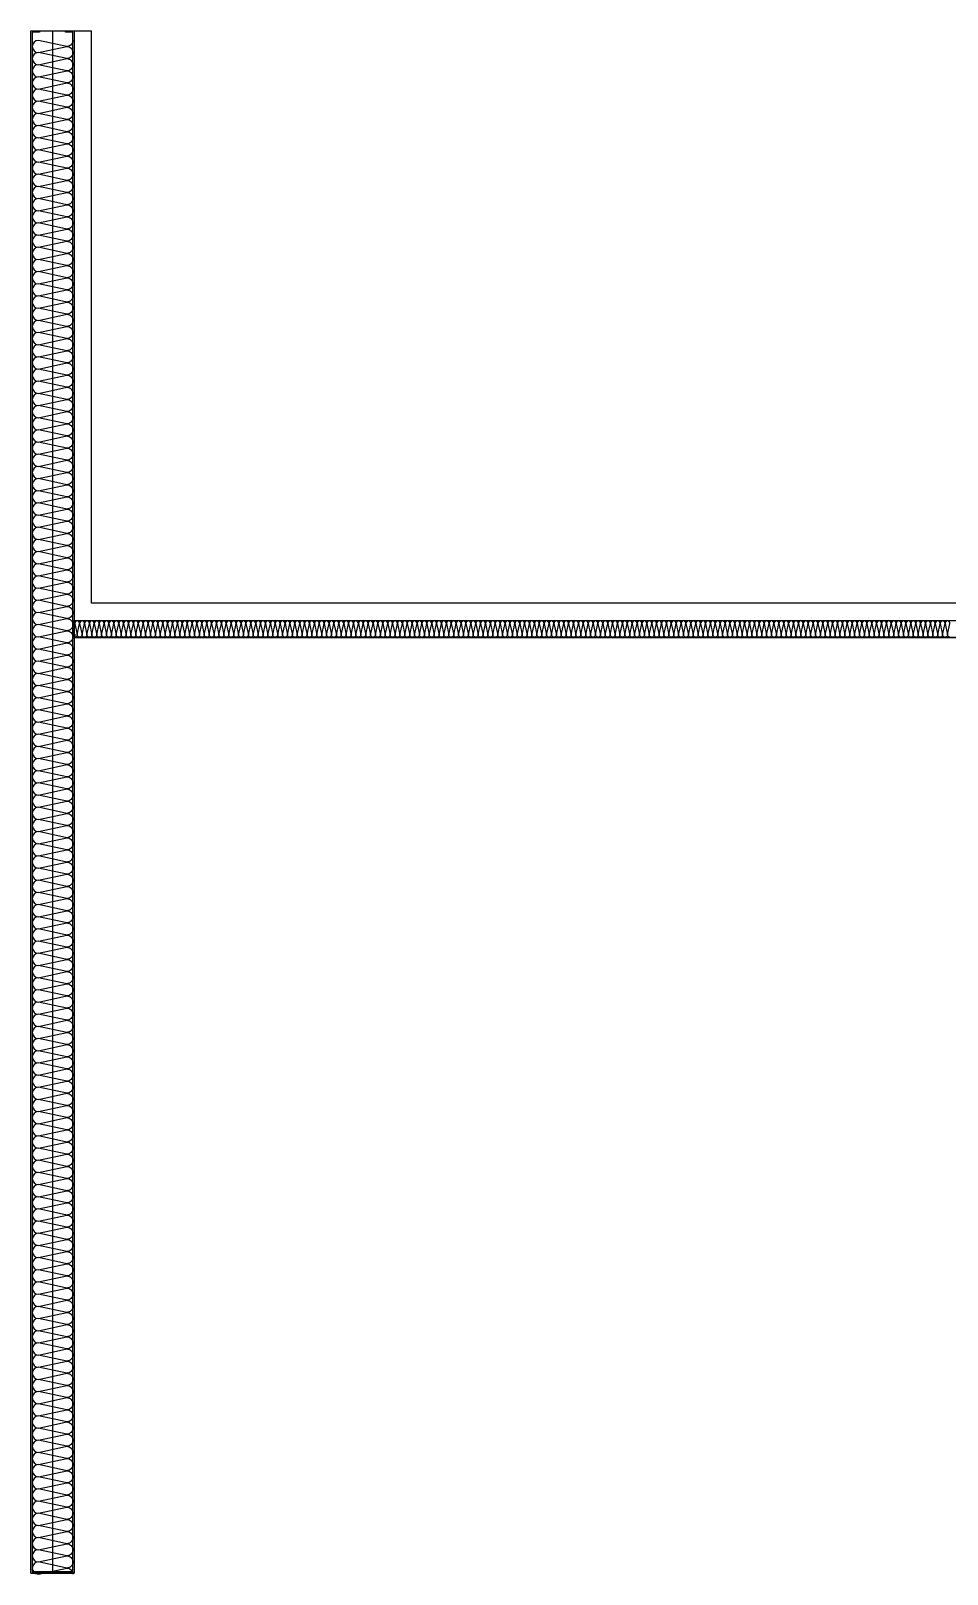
# Model space of a CAD drawing. Header units: millimetres. Extents: x 9 to 147, y 4 to 115.
# Drawn here: x 85.2 to 87.842, y 49.5 to 53.95 of the extents above; entities that cross this region are included whole.
import ezdxf

# ---------------------------------------------------------------- set-up
doc = ezdxf.new("R2010")
doc.units = ezdxf.units.MM
doc.header["$LTSCALE"] = 200
doc.linetypes.add('XR-PLAN$0$CEN-GAUN', pattern=[32.2, 30, -1, 0.2, -1])
for name, color, linetype in [('XR-PLAN$0$01석고보드', 252, 'Continuous'), ('XR-PLAN$0$CEN', 252, 'XR-PLAN$0$CEN-GAUN'), ('XR-PLAN$0$ELE-4', 252, 'Continuous'), ('XR-PLAN$0$ELE-6', 252, 'Continuous'), ('XR-PLAN$0$HAT-INS', 252, 'Continuous'), ('XR-PLAN$0$Panel', 252, 'Continuous')]:
    doc.layers.add(name, color=color, linetype=linetype)

# ---------------------------------------------------------------- blocks, each defined once
blk = doc.blocks.new('*U128')
at = {"layer": 'XR-PLAN$0$HAT-INS'}
for points in [[(-8821.975315, 0, -0.4142135624), (-8836.975315, 15), (-8821.975315, 85, 1), (-8851.975315, 85), (-8836.975315, 15, -0.4142135624), (-8851.975315, 0, 0.4142135624)], [(-8791.975315, 0, -0.4142135624), (-8806.975315, 15), (-8791.975315, 85, 1), (-8821.975315, 85), (-8806.975315, 15, -0.4142135624), (-8821.975315, 0, 0.4142135624)], [(-8761.975315, 0, -0.4142135624), (-8776.975315, 15), (-8761.975315, 85, 1), (-8791.975315, 85), (-8776.975315, 15, -0.4142135624), (-8791.975315, 0, 0.4142135624)], [(-8731.975315, 0, -0.4142135624), (-8746.975315, 15), (-8731.975315, 85, 1), (-8761.975315, 85), (-8746.975315, 15, -0.4142135624), (-8761.975315, 0, 0.4142135624)], [(-8701.975315, 0, -0.4142135624), (-8716.975315, 15), (-8701.975315, 85, 1), (-8731.975315, 85), (-8716.975315, 15, -0.4142135624), (-8731.975315, 0, 0.4142135624)], [(-8671.975315, 0, -0.4142135624), (-8686.975315, 15), (-8671.975315, 85, 1), (-8701.975315, 85), (-8686.975315, 15, -0.4142135624), (-8701.975315, 0, 0.4142135624)], [(-8641.975315, 0, -0.4142135624), (-8656.975315, 15), (-8641.975315, 85, 1), (-8671.975315, 85), (-8656.975315, 15, -0.4142135624), (-8671.975315, 0, 0.4142135624)], [(-8611.975315, 0, -0.4142135624), (-8626.975315, 15), (-8611.975315, 85, 1), (-8641.975315, 85), (-8626.975315, 15, -0.4142135624), (-8641.975315, 0, 0.4142135624)], [(-8581.975315, 0, -0.4142135624), (-8596.975315, 15), (-8581.975315, 85, 1), (-8611.975315, 85), (-8596.975315, 15, -0.4142135624), (-8611.975315, 0, 0.4142135624)], [(-8551.975315, 0, -0.4142135624), (-8566.975315, 15), (-8551.975315, 85, 1), (-8581.975315, 85), (-8566.975315, 15, -0.4142135624), (-8581.975315, 0, 0.4142135624)], [(-8521.975315, 0, -0.4142135624), (-8536.975315, 15), (-8521.975315, 85, 1), (-8551.975315, 85), (-8536.975315, 15, -0.4142135624), (-8551.975315, 0, 0.4142135624)], [(-8491.975315, 0, -0.4142135624), (-8506.975315, 15), (-8491.975315, 85, 1), (-8521.975315, 85), (-8506.975315, 15, -0.4142135624), (-8521.975315, 0, 0.4142135624)], [(-8461.975315, 0, -0.4142135624), (-8476.975315, 15), (-8461.975315, 85, 1), (-8491.975315, 85), (-8476.975315, 15, -0.4142135624), (-8491.975315, 0, 0.4142135624)], [(-8431.975315, 0, -0.4142135624), (-8446.975315, 15), (-8431.975315, 85, 1), (-8461.975315, 85), (-8446.975315, 15, -0.4142135624), (-8461.975315, 0, 0.4142135624)], [(-8401.975315, 0, -0.4142135624), (-8416.975315, 15), (-8401.975315, 85, 1), (-8431.975315, 85), (-8416.975315, 15, -0.4142135624), (-8431.975315, 0, 0.4142135624)], [(-8371.975315, 0, -0.4142135624), (-8386.975315, 15), (-8371.975315, 85, 1), (-8401.975315, 85), (-8386.975315, 15, -0.4142135624), (-8401.975315, 0, 0.4142135624)], [(-8341.975315, 0, -0.4142135624), (-8356.975315, 15), (-8341.975315, 85, 1), (-8371.975315, 85), (-8356.975315, 15, -0.4142135624), (-8371.975315, 0, 0.4142135624)], [(-8311.975315, 0, -0.4142135624), (-8326.975315, 15), (-8311.975315, 85, 1), (-8341.975315, 85), (-8326.975315, 15, -0.4142135624), (-8341.975315, 0, 0.4142135624)], [(-8281.975315, 0, -0.4142135624), (-8296.975315, 15), (-8281.975315, 85, 1), (-8311.975315, 85), (-8296.975315, 15, -0.4142135624), (-8311.975315, 0, 0.4142135624)], [(-8251.975315, 0, -0.4142135624), (-8266.975315, 15), (-8251.975315, 85, 1), (-8281.975315, 85), (-8266.975315, 15, -0.4142135624), (-8281.975315, 0, 0.4142135624)], [(-8221.975315, 0, -0.4142135624), (-8236.975315, 15), (-8221.975315, 85, 1), (-8251.975315, 85), (-8236.975315, 15, -0.4142135624), (-8251.975315, 0, 0.4142135624)], [(-8191.975315, 0, -0.4142135624), (-8206.975315, 15), (-8191.975315, 85, 1), (-8221.975315, 85), (-8206.975315, 15, -0.4142135624), (-8221.975315, 0, 0.4142135624)], [(-8161.975315, 0, -0.4142135624), (-8176.975315, 15), (-8161.975315, 85, 1), (-8191.975315, 85), (-8176.975315, 15, -0.4142135624), (-8191.975315, 0, 0.4142135624)], [(-8131.975315, 0, -0.4142135624), (-8146.975315, 15), (-8131.975315, 85, 1), (-8161.975315, 85), (-8146.975315, 15, -0.4142135624), (-8161.975315, 0, 0.4142135624)], [(-8101.975315, 0, -0.4142135624), (-8116.975315, 15), (-8101.975315, 85, 1), (-8131.975315, 85), (-8116.975315, 15, -0.4142135624), (-8131.975315, 0, 0.4142135624)], [(-8071.975315, 0, -0.4142135624), (-8086.975315, 15), (-8071.975315, 85, 1), (-8101.975315, 85), (-8086.975315, 15, -0.4142135624), (-8101.975315, 0, 0.4142135624)], [(-8041.975315, 0, -0.4142135624), (-8056.975315, 15), (-8041.975315, 85, 1), (-8071.975315, 85), (-8056.975315, 15, -0.4142135624), (-8071.975315, 0, 0.4142135624)], [(-8011.975315, 0, -0.4142135624), (-8026.975315, 15), (-8011.975315, 85, 1), (-8041.975315, 85), (-8026.975315, 15, -0.4142135624), (-8041.975315, 0, 0.4142135624)], [(-7981.975315, 0, -0.4142135624), (-7996.975315, 15), (-7981.975315, 85, 1), (-8011.975315, 85), (-7996.975315, 15, -0.4142135624), (-8011.975315, 0, 0.4142135624)], [(-7951.975315, 0, -0.4142135624), (-7966.975315, 15), (-7951.975315, 85, 1), (-7981.975315, 85), (-7966.975315, 15, -0.4142135624), (-7981.975315, 0, 0.4142135624)], [(-7921.975315, 0, -0.4142135624), (-7936.975315, 15), (-7921.975315, 85, 1), (-7951.975315, 85), (-7936.975315, 15, -0.4142135624), (-7951.975315, 0, 0.4142135624)], [(-7891.975315, 0, -0.4142135624), (-7906.975315, 15), (-7891.975315, 85, 1), (-7921.975315, 85), (-7906.975315, 15, -0.4142135624), (-7921.975315, 0, 0.4142135624)], [(-7861.975315, 0, -0.4142135624), (-7876.975315, 15), (-7861.975315, 85, 1), (-7891.975315, 85), (-7876.975315, 15, -0.4142135624), (-7891.975315, 0, 0.4142135624)], [(-7831.975315, 0, -0.4142135624), (-7846.975315, 15), (-7831.975315, 85, 1), (-7861.975315, 85), (-7846.975315, 15, -0.4142135624), (-7861.975315, 0, 0.4142135624)], [(-7801.975315, 0, -0.4142135624), (-7816.975315, 15), (-7801.975315, 85, 1), (-7831.975315, 85), (-7816.975315, 15, -0.4142135624), (-7831.975315, 0, 0.4142135624)], [(-7771.975315, 0, -0.4142135624), (-7786.975315, 15), (-7771.975315, 85, 1), (-7801.975315, 85), (-7786.975315, 15, -0.4142135624), (-7801.975315, 0, 0.4142135624)], [(-7741.975315, 0, -0.4142135624), (-7756.975315, 15), (-7741.975315, 85, 1), (-7771.975315, 85), (-7756.975315, 15, -0.4142135624), (-7771.975315, 0, 0.4142135624)], [(-7711.975315, 0, -0.4142135624), (-7726.975315, 15), (-7711.975315, 85, 1), (-7741.975315, 85), (-7726.975315, 15, -0.4142135624), (-7741.975315, 0, 0.4142135624)], [(-7681.975315, 0, -0.4142135624), (-7696.975315, 15), (-7681.975315, 85, 1), (-7711.975315, 85), (-7696.975315, 15, -0.4142135624), (-7711.975315, 0, 0.4142135624)], [(-7651.975315, 0, -0.4142135624), (-7666.975315, 15), (-7651.975315, 85, 1), (-7681.975315, 85), (-7666.975315, 15, -0.4142135624), (-7681.975315, 0, 0.4142135624)], [(-7621.975315, 0, -0.4142135624), (-7636.975315, 15), (-7621.975315, 85, 1), (-7651.975315, 85), (-7636.975315, 15, -0.4142135624), (-7651.975315, 0, 0.4142135624)], [(-7591.975315, 0, -0.4142135624), (-7606.975315, 15), (-7591.975315, 85, 1), (-7621.975315, 85), (-7606.975315, 15, -0.4142135624), (-7621.975315, 0, 0.4142135624)], [(-7561.975315, 0, -0.4142135624), (-7576.975315, 15), (-7561.975315, 85, 1), (-7591.975315, 85), (-7576.975315, 15, -0.4142135624), (-7591.975315, 0, 0.4142135624)], [(-7531.975315, 0, -0.4142135624), (-7546.975315, 15), (-7531.975315, 85, 1), (-7561.975315, 85), (-7546.975315, 15, -0.4142135624), (-7561.975315, 0, 0.4142135624)], [(-7501.975315, 0, -0.4142135624), (-7516.975315, 15), (-7501.975315, 85, 1), (-7531.975315, 85), (-7516.975315, 15, -0.4142135624), (-7531.975315, 0, 0.4142135624)], [(-7471.975315, 0, -0.4142135624), (-7486.975315, 15), (-7471.975315, 85, 1), (-7501.975315, 85), (-7486.975315, 15, -0.4142135624), (-7501.975315, 0, 0.4142135624)], [(-7441.975315, 0, -0.4142135624), (-7456.975315, 15), (-7441.975315, 85, 1), (-7471.975315, 85), (-7456.975315, 15, -0.4142135624), (-7471.975315, 0, 0.4142135624)], [(-7411.975315, 0, -0.4142135624), (-7426.975315, 15), (-7411.975315, 85, 1), (-7441.975315, 85), (-7426.975315, 15, -0.4142135624), (-7441.975315, 0, 0.4142135624)], [(-7381.975315, 0, -0.4142135624), (-7396.975315, 15), (-7381.975315, 85, 1), (-7411.975315, 85), (-7396.975315, 15, -0.4142135624), (-7411.975315, 0, 0.4142135624)], [(-7351.975315, 0, -0.4142135624), (-7366.975315, 15), (-7351.975315, 85, 1), (-7381.975315, 85), (-7366.975315, 15, -0.4142135624), (-7381.975315, 0, 0.4142135624)], [(-7321.975315, 0, -0.4142135624), (-7336.975315, 15), (-7321.975315, 85, 1), (-7351.975315, 85), (-7336.975315, 15, -0.4142135624), (-7351.975315, 0, 0.4142135624)], [(-7291.975315, 0, -0.4142135624), (-7306.975315, 15), (-7291.975315, 85, 1), (-7321.975315, 85), (-7306.975315, 15, -0.4142135624), (-7321.975315, 0, 0.4142135624)], [(-7261.975315, 0, -0.4142135624), (-7276.975315, 15), (-7261.975315, 85, 1), (-7291.975315, 85), (-7276.975315, 15, -0.4142135624), (-7291.975315, 0, 0.4142135624)], [(-7231.975315, 0, -0.4142135624), (-7246.975315, 15), (-7231.975315, 85, 1), (-7261.975315, 85), (-7246.975315, 15, -0.4142135624), (-7261.975315, 0, 0.4142135624)], [(-7201.975315, 0, -0.4142135624), (-7216.975315, 15), (-7201.975315, 85, 1), (-7231.975315, 85), (-7216.975315, 15, -0.4142135624), (-7231.975315, 0, 0.4142135624)], [(-7171.975315, 0, -0.4142135624), (-7186.975315, 15), (-7171.975315, 85, 1), (-7201.975315, 85), (-7186.975315, 15, -0.4142135624), (-7201.975315, 0, 0.4142135624)], [(-7141.975315, 0, -0.4142135624), (-7156.975315, 15), (-7141.975315, 85, 1), (-7171.975315, 85), (-7156.975315, 15, -0.4142135624), (-7171.975315, 0, 0.4142135624)], [(-7111.975315, 0, -0.4142135624), (-7126.975315, 15), (-7111.975315, 85, 1), (-7141.975315, 85), (-7126.975315, 15, -0.4142135624), (-7141.975315, 0, 0.4142135624)], [(-7081.975315, 0, -0.4142135624), (-7096.975315, 15), (-7081.975315, 85, 1), (-7111.975315, 85), (-7096.975315, 15, -0.4142135624), (-7111.975315, 0, 0.4142135624)], [(-7051.975315, 0, -0.4142135624), (-7066.975315, 15), (-7051.975315, 85, 1), (-7081.975315, 85), (-7066.975315, 15, -0.4142135624), (-7081.975315, 0, 0.4142135624)], [(-7021.975315, 0, -0.4142135624), (-7036.975315, 15), (-7021.975315, 85, 1), (-7051.975315, 85), (-7036.975315, 15, -0.4142135624), (-7051.975315, 0, 0.4142135624)], [(-6991.975315, 0, -0.4142135624), (-7006.975315, 15), (-6991.975315, 85, 1), (-7021.975315, 85), (-7006.975315, 15, -0.4142135624), (-7021.975315, 0, 0.4142135624)], [(-6961.975315, 0, -0.4142135624), (-6976.975315, 15), (-6961.975315, 85, 1), (-6991.975315, 85), (-6976.975315, 15, -0.4142135624), (-6991.975315, 0, 0.4142135624)], [(-6931.975315, 0, -0.4142135624), (-6946.975315, 15), (-6931.975315, 85, 1), (-6961.975315, 85), (-6946.975315, 15, -0.4142135624), (-6961.975315, 0, 0.4142135624)], [(-6901.975315, 0, -0.4142135624), (-6916.975315, 15), (-6901.975315, 85, 1), (-6931.975315, 85), (-6916.975315, 15, -0.4142135624), (-6931.975315, 0, 0.4142135624)], [(-6871.975315, 0, -0.4142135624), (-6886.975315, 15), (-6871.975315, 85, 1), (-6901.975315, 85), (-6886.975315, 15, -0.4142135624), (-6901.975315, 0, 0.4142135624)], [(-6841.975315, 0, -0.4142135624), (-6856.975315, 15), (-6841.975315, 85, 1), (-6871.975315, 85), (-6856.975315, 15, -0.4142135624), (-6871.975315, 0, 0.4142135624)], [(-6811.975315, 0, -0.4142135624), (-6826.975315, 15), (-6811.975315, 85, 1), (-6841.975315, 85), (-6826.975315, 15, -0.4142135624), (-6841.975315, 0, 0.4142135624)], [(-6781.975315, 0, -0.4142135624), (-6796.975315, 15), (-6781.975315, 85, 1), (-6811.975315, 85), (-6796.975315, 15, -0.4142135624), (-6811.975315, 0, 0.4142135624)], [(-6751.975315, 0, -0.4142135624), (-6766.975315, 15), (-6751.975315, 85, 1), (-6781.975315, 85), (-6766.975315, 15, -0.4142135624), (-6781.975315, 0, 0.4142135624)], [(-6721.975315, 0, -0.4142135624), (-6736.975315, 15), (-6721.975315, 85, 1), (-6751.975315, 85), (-6736.975315, 15, -0.4142135624), (-6751.975315, 0, 0.4142135624)], [(-6691.975315, 0, -0.4142135624), (-6706.975315, 15), (-6691.975315, 85, 1), (-6721.975315, 85), (-6706.975315, 15, -0.4142135624), (-6721.975315, 0, 0.4142135624)], [(-6661.975315, 0, -0.4142135624), (-6676.975315, 15), (-6661.975315, 85, 1), (-6691.975315, 85), (-6676.975315, 15, -0.4142135624), (-6691.975315, 0, 0.4142135624)], [(-6631.975315, 0, -0.4142135624), (-6646.975315, 15), (-6631.975315, 85, 1), (-6661.975315, 85), (-6646.975315, 15, -0.4142135624), (-6661.975315, 0, 0.4142135624)], [(-6601.975315, 0, -0.4142135624), (-6616.975315, 15), (-6601.975315, 85, 1), (-6631.975315, 85), (-6616.975315, 15, -0.4142135624), (-6631.975315, 0, 0.4142135624)], [(-6571.975315, 0, -0.4142135624), (-6586.975315, 15), (-6571.975315, 85, 1), (-6601.975315, 85), (-6586.975315, 15, -0.4142135624), (-6601.975315, 0, 0.4142135624)], [(-6541.975315, 0, -0.4142135624), (-6556.975315, 15), (-6541.975315, 85, 1), (-6571.975315, 85), (-6556.975315, 15, -0.4142135624), (-6571.975315, 0, 0.4142135624)], [(-6511.975315, 0, -0.4142135624), (-6526.975315, 15), (-6511.975315, 85, 1), (-6541.975315, 85), (-6526.975315, 15, -0.4142135624), (-6541.975315, 0, 0.4142135624)], [(-6481.975315, 0, -0.4142135624), (-6496.975315, 15), (-6481.975315, 85, 1), (-6511.975315, 85), (-6496.975315, 15, -0.4142135624), (-6511.975315, 0, 0.4142135624)], [(-6451.975315, 0, -0.4142135624), (-6466.975315, 15), (-6451.975315, 85, 1), (-6481.975315, 85), (-6466.975315, 15, -0.4142135624), (-6481.975315, 0, 0.4142135624)], [(-6421.975315, 0, -0.4142135624), (-6436.975315, 15), (-6421.975315, 85, 1), (-6451.975315, 85), (-6436.975315, 15, -0.4142135624), (-6451.975315, 0, 0.4142135624)], [(-6391.975315, 0, -0.4142135624), (-6406.975315, 15), (-6391.975315, 85, 1), (-6421.975315, 85), (-6406.975315, 15, -0.4142135624), (-6421.975315, 0, 0.4142135624)], [(-6361.975315, 0, -0.4142135624), (-6376.975315, 15), (-6361.975315, 85, 1), (-6391.975315, 85), (-6376.975315, 15, -0.4142135624), (-6391.975315, 0, 0.4142135624)], [(-6331.975315, 0, -0.4142135624), (-6346.975315, 15), (-6331.975315, 85, 1), (-6361.975315, 85), (-6346.975315, 15, -0.4142135624), (-6361.975315, 0, 0.4142135624)], [(-6301.975315, 0, -0.4142135624), (-6316.975315, 15), (-6301.975315, 85, 1), (-6331.975315, 85), (-6316.975315, 15, -0.4142135624), (-6331.975315, 0, 0.4142135624)], [(-6271.975315, 0, -0.4142135624), (-6286.975315, 15), (-6271.975315, 85, 1), (-6301.975315, 85), (-6286.975315, 15, -0.4142135624), (-6301.975315, 0, 0.4142135624)], [(-6241.975315, 0, -0.4142135624), (-6256.975315, 15), (-6241.975315, 85, 1), (-6271.975315, 85), (-6256.975315, 15, -0.4142135624), (-6271.975315, 0, 0.4142135624)], [(-6211.975315, 0, -0.4142135624), (-6226.975315, 15), (-6211.975315, 85, 1), (-6241.975315, 85), (-6226.975315, 15, -0.4142135624), (-6241.975315, 0, 0.4142135624)], [(-6181.975315, 0, -0.4142135624), (-6196.975315, 15), (-6181.975315, 85, 1), (-6211.975315, 85), (-6196.975315, 15, -0.4142135624), (-6211.975315, 0, 0.4142135624)], [(-6151.975315, 0, -0.4142135624), (-6166.975315, 15), (-6151.975315, 85, 1), (-6181.975315, 85), (-6166.975315, 15, -0.4142135624), (-6181.975315, 0, 0.4142135624)], [(-6121.975315, 0, -0.4142135624), (-6136.975315, 15), (-6121.975315, 85, 1), (-6151.975315, 85), (-6136.975315, 15, -0.4142135624), (-6151.975315, 0, 0.4142135624)], [(-6091.975315, 0, -0.4142135624), (-6106.975315, 15), (-6091.975315, 85, 1), (-6121.975315, 85), (-6106.975315, 15, -0.4142135624), (-6121.975315, 0, 0.4142135624)], [(-6061.975315, 0, -0.4142135624), (-6076.975315, 15), (-6061.975315, 85, 1), (-6091.975315, 85), (-6076.975315, 15, -0.4142135624), (-6091.975315, 0, 0.4142135624)], [(-6031.975315, 0, -0.4142135624), (-6046.975315, 15), (-6031.975315, 85, 1), (-6061.975315, 85), (-6046.975315, 15, -0.4142135624), (-6061.975315, 0, 0.4142135624)], [(-6001.975315, 0, -0.4142135624), (-6016.975315, 15), (-6001.975315, 85, 1), (-6031.975315, 85), (-6016.975315, 15, -0.4142135624), (-6031.975315, 0, 0.4142135624)], [(-5971.975315, 0, -0.4142135624), (-5986.975315, 15), (-5971.975315, 85, 1), (-6001.975315, 85), (-5986.975315, 15, -0.4142135624), (-6001.975315, 0, 0.4142135624)], [(-5941.975315, 0, -0.4142135624), (-5956.975315, 15), (-5941.975315, 85, 1), (-5971.975315, 85), (-5956.975315, 15, -0.4142135624), (-5971.975315, 0, 0.4142135624)], [(-5911.975315, 0, -0.4142135624), (-5926.975315, 15), (-5911.975315, 85, 1), (-5941.975315, 85), (-5926.975315, 15, -0.4142135624), (-5941.975315, 0, 0.4142135624)], [(-5881.975315, 0, -0.4142135624), (-5896.975315, 15), (-5881.975315, 85, 1), (-5911.975315, 85), (-5896.975315, 15, -0.4142135624), (-5911.975315, 0, 0.4142135624)], [(-5851.975315, 0, -0.4142135624), (-5866.975315, 15), (-5851.975315, 85, 1), (-5881.975315, 85), (-5866.975315, 15, -0.4142135624), (-5881.975315, 0, 0.4142135624)], [(-5821.975315, 0, -0.4142135624), (-5836.975315, 15), (-5821.975315, 85, 1), (-5851.975315, 85), (-5836.975315, 15, -0.4142135624), (-5851.975315, 0, 0.4142135624)], [(-5791.975315, 0, -0.4142135624), (-5806.975315, 15), (-5791.975315, 85, 1), (-5821.975315, 85), (-5806.975315, 15, -0.4142135624), (-5821.975315, 0, 0.4142135624)], [(-5761.975315, 0, -0.4142135624), (-5776.975315, 15), (-5761.975315, 85, 1), (-5791.975315, 85), (-5776.975315, 15, -0.4142135624), (-5791.975315, 0, 0.4142135624)], [(-5731.975315, 0, -0.4142135624), (-5746.975315, 15), (-5731.975315, 85, 1), (-5761.975315, 85), (-5746.975315, 15, -0.4142135624), (-5761.975315, 0, 0.4142135624)], [(-5701.975315, 0, -0.4142135624), (-5716.975315, 15), (-5701.975315, 85, 1), (-5731.975315, 85), (-5716.975315, 15, -0.4142135624), (-5731.975315, 0, 0.4142135624)], [(-5671.975315, 0, -0.4142135624), (-5686.975315, 15), (-5671.975315, 85, 1), (-5701.975315, 85), (-5686.975315, 15, -0.4142135624), (-5701.975315, 0, 0.4142135624)], [(-5641.975315, 0, -0.4142135624), (-5656.975315, 15), (-5641.975315, 85, 1), (-5671.975315, 85), (-5656.975315, 15, -0.4142135624), (-5671.975315, 0, 0.4142135624)], [(-5611.975315, 0, -0.4142135624), (-5626.975315, 15), (-5611.975315, 85, 1), (-5641.975315, 85), (-5626.975315, 15, -0.4142135624), (-5641.975315, 0, 0.4142135624)], [(-5581.975315, 0, -0.4142135624), (-5596.975315, 15), (-5581.975315, 85, 1), (-5611.975315, 85), (-5596.975315, 15, -0.4142135624), (-5611.975315, 0, 0.4142135624)], [(-5551.975315, 0, -0.4142135624), (-5566.975315, 15), (-5551.975315, 85, 1), (-5581.975315, 85), (-5566.975315, 15, -0.4142135624), (-5581.975315, 0, 0.4142135624)], [(-5521.975315, 0, -0.4142135624), (-5536.975315, 15), (-5521.975315, 85, 1), (-5551.975315, 85), (-5536.975315, 15, -0.4142135624), (-5551.975315, 0, 0.4142135624)], [(-5491.975315, 0, -0.4142135624), (-5506.975315, 15), (-5491.975315, 85, 1), (-5521.975315, 85), (-5506.975315, 15, -0.4142135624), (-5521.975315, 0, 0.4142135624)], [(-5461.975315, 0, -0.4142135624), (-5476.975315, 15), (-5461.975315, 85, 1), (-5491.975315, 85), (-5476.975315, 15, -0.4142135624), (-5491.975315, 0, 0.4142135624)], [(-5431.975315, 0, -0.4142135624), (-5446.975315, 15), (-5431.975315, 85, 1), (-5461.975315, 85), (-5446.975315, 15, -0.4142135624), (-5461.975315, 0, 0.4142135624)], [(-5401.975315, 0, -0.4142135624), (-5416.975315, 15), (-5401.975315, 85, 1), (-5431.975315, 85), (-5416.975315, 15, -0.4142135624), (-5431.975315, 0, 0.4142135624)], [(-5371.975315, 0, -0.4142135624), (-5386.975315, 15), (-5371.975315, 85, 1), (-5401.975315, 85), (-5386.975315, 15, -0.4142135624), (-5401.975315, 0, 0.4142135624)], [(-5341.975315, 0, -0.4142135624), (-5356.975315, 15), (-5341.975315, 85, 1), (-5371.975315, 85), (-5356.975315, 15, -0.4142135624), (-5371.975315, 0, 0.4142135624)], [(-5311.975315, 0, -0.4142135624), (-5326.975315, 15), (-5311.975315, 85, 1), (-5341.975315, 85), (-5326.975315, 15, -0.4142135624), (-5341.975315, 0, 0.4142135624)], [(-5281.975315, 0, -0.4142135624), (-5296.975315, 15), (-5281.975315, 85, 1), (-5311.975315, 85), (-5296.975315, 15, -0.4142135624), (-5311.975315, 0, 0.4142135624)], [(-5251.975315, 0, -0.4142135624), (-5266.975315, 15), (-5251.975315, 85, 1), (-5281.975315, 85), (-5266.975315, 15, -0.4142135624), (-5281.975315, 0, 0.4142135624)], [(-5221.975315, 0, -0.4142135624), (-5236.975315, 15), (-5221.975315, 85, 1), (-5251.975315, 85), (-5236.975315, 15, -0.4142135624), (-5251.975315, 0, 0.4142135624)], [(-5191.975315, 0, -0.4142135624), (-5206.975315, 15), (-5191.975315, 85, 1), (-5221.975315, 85), (-5206.975315, 15, -0.4142135624), (-5221.975315, 0, 0.4142135624)], [(-5161.975315, 0, -0.4142135624), (-5176.975315, 15), (-5161.975315, 85, 1), (-5191.975315, 85), (-5176.975315, 15, -0.4142135624), (-5191.975315, 0, 0.4142135624)], [(-5131.975315, 0, -0.4142135624), (-5146.975315, 15), (-5131.975315, 85, 1), (-5161.975315, 85), (-5146.975315, 15, -0.4142135624), (-5161.975315, 0, 0.4142135624)], [(-5101.975315, 0, -0.4142135624), (-5116.975315, 15), (-5101.975315, 85, 1), (-5131.975315, 85), (-5116.975315, 15, -0.4142135624), (-5131.975315, 0, 0.4142135624)], [(-5071.975315, 0, -0.4142135624), (-5086.975315, 15), (-5071.975315, 85, 1), (-5101.975315, 85), (-5086.975315, 15, -0.4142135624), (-5101.975315, 0, 0.4142135624)]]:
    blk.add_lwpolyline(points, format="xyb", dxfattribs=at)
blk = doc.blocks.new('*U131')
at = {"layer": 'XR-PLAN$0$HAT-INS'}
for points in [[(-15393.9, 0, -0.414214), (-15408.9, 15), (-15393.9, 85, 1), (-15423.9, 85), (-15408.9, 15, -0.414214), (-15423.9, 0, 0.414214)], [(-15363.9, 0, -0.414214), (-15378.9, 15), (-15363.9, 85, 1), (-15393.9, 85), (-15378.9, 15, -0.414214), (-15393.9, 0, 0.414214)], [(-15333.9, 0, -0.414214), (-15348.9, 15), (-15333.9, 85, 1), (-15363.9, 85), (-15348.9, 15, -0.414214), (-15363.9, 0, 0.414214)], [(-15303.9, 0, -0.414214), (-15318.9, 15), (-15303.9, 85, 1), (-15333.9, 85), (-15318.9, 15, -0.414214), (-15333.9, 0, 0.414214)], [(-15273.9, 0, -0.414214), (-15288.9, 15), (-15273.9, 85, 1), (-15303.9, 85), (-15288.9, 15, -0.414214), (-15303.9, 0, 0.414214)], [(-15243.9, 0, -0.414214), (-15258.9, 15), (-15243.9, 85, 1), (-15273.9, 85), (-15258.9, 15, -0.414214), (-15273.9, 0, 0.414214)], [(-15213.9, 0, -0.414214), (-15228.9, 15), (-15213.9, 85, 1), (-15243.9, 85), (-15228.9, 15, -0.414214), (-15243.9, 0, 0.414214)], [(-15183.9, 0, -0.414214), (-15198.9, 15), (-15183.9, 85, 1), (-15213.9, 85), (-15198.9, 15, -0.414214), (-15213.9, 0, 0.414214)], [(-15153.9, 0, -0.414214), (-15168.9, 15), (-15153.9, 85, 1), (-15183.9, 85), (-15168.9, 15, -0.414214), (-15183.9, 0, 0.414214)], [(-15123.9, 0, -0.414214), (-15138.9, 15), (-15123.9, 85, 1), (-15153.9, 85), (-15138.9, 15, -0.414214), (-15153.9, 0, 0.414214)], [(-15093.9, 0, -0.414214), (-15108.9, 15), (-15093.9, 85, 1), (-15123.9, 85), (-15108.9, 15, -0.414214), (-15123.9, 0, 0.414214)], [(-15063.9, 0, -0.414214), (-15078.9, 15), (-15063.9, 85, 1), (-15093.9, 85), (-15078.9, 15, -0.414214), (-15093.9, 0, 0.414214)], [(-15033.9, 0, -0.414214), (-15048.9, 15), (-15033.9, 85, 1), (-15063.9, 85), (-15048.9, 15, -0.414214), (-15063.9, 0, 0.414214)], [(-15003.9, 0, -0.414214), (-15018.9, 15), (-15003.9, 85, 1), (-15033.9, 85), (-15018.9, 15, -0.414214), (-15033.9, 0, 0.414214)], [(-14973.9, 0, -0.414214), (-14988.9, 15), (-14973.9, 85, 1), (-15003.9, 85), (-14988.9, 15, -0.414214), (-15003.9, 0, 0.414214)], [(-14943.9, 0, -0.414214), (-14958.9, 15), (-14943.9, 85, 1), (-14973.9, 85), (-14958.9, 15, -0.414214), (-14973.9, 0, 0.414214)], [(-14913.9, 0, -0.414214), (-14928.9, 15), (-14913.9, 85, 1), (-14943.9, 85), (-14928.9, 15, -0.414214), (-14943.9, 0, 0.414214)], [(-14883.9, 0, -0.414214), (-14898.9, 15), (-14883.9, 85, 1), (-14913.9, 85), (-14898.9, 15, -0.414214), (-14913.9, 0, 0.414214)], [(-14853.9, 0, -0.414214), (-14868.9, 15), (-14853.9, 85, 1), (-14883.9, 85), (-14868.9, 15, -0.414214), (-14883.9, 0, 0.414214)], [(-14823.9, 0, -0.414214), (-14838.9, 15), (-14823.9, 85, 1), (-14853.9, 85), (-14838.9, 15, -0.414214), (-14853.9, 0, 0.414214)], [(-14793.9, 0, -0.414214), (-14808.9, 15), (-14793.9, 85, 1), (-14823.9, 85), (-14808.9, 15, -0.414214), (-14823.9, 0, 0.414214)], [(-14763.9, 0, -0.414214), (-14778.9, 15), (-14763.9, 85, 1), (-14793.9, 85), (-14778.9, 15, -0.414214), (-14793.9, 0, 0.414214)], [(-14733.9, 0, -0.414214), (-14748.9, 15), (-14733.9, 85, 1), (-14763.9, 85), (-14748.9, 15, -0.414214), (-14763.9, 0, 0.414214)], [(-14703.9, 0, -0.414214), (-14718.9, 15), (-14703.9, 85, 1), (-14733.9, 85), (-14718.9, 15, -0.414214), (-14733.9, 0, 0.414214)], [(-14673.9, 0, -0.414214), (-14688.9, 15), (-14673.9, 85, 1), (-14703.9, 85), (-14688.9, 15, -0.414214), (-14703.9, 0, 0.414214)], [(-14643.9, 0, -0.414214), (-14658.9, 15), (-14643.9, 85, 1), (-14673.9, 85), (-14658.9, 15, -0.414214), (-14673.9, 0, 0.414214)], [(-14613.9, 0, -0.414214), (-14628.9, 15), (-14613.9, 85, 1), (-14643.9, 85), (-14628.9, 15, -0.414214), (-14643.9, 0, 0.414214)], [(-14583.9, 0, -0.414214), (-14598.9, 15), (-14583.9, 85, 1), (-14613.9, 85), (-14598.9, 15, -0.414214), (-14613.9, 0, 0.414214)], [(-14553.9, 0, -0.414214), (-14568.9, 15), (-14553.9, 85, 1), (-14583.9, 85), (-14568.9, 15, -0.414214), (-14583.9, 0, 0.414214)], [(-14523.9, 0, -0.414214), (-14538.9, 15), (-14523.9, 85, 1), (-14553.9, 85), (-14538.9, 15, -0.414214), (-14553.9, 0, 0.414214)], [(-14493.9, 0, -0.414214), (-14508.9, 15), (-14493.9, 85, 1), (-14523.9, 85), (-14508.9, 15, -0.414214), (-14523.9, 0, 0.414214)], [(-14463.9, 0, -0.414214), (-14478.9, 15), (-14463.9, 85, 1), (-14493.9, 85), (-14478.9, 15, -0.414214), (-14493.9, 0, 0.414214)], [(-14433.9, 0, -0.414214), (-14448.9, 15), (-14433.9, 85, 1), (-14463.9, 85), (-14448.9, 15, -0.414214), (-14463.9, 0, 0.414214)], [(-14403.9, 0, -0.414214), (-14418.9, 15), (-14403.9, 85, 1), (-14433.9, 85), (-14418.9, 15, -0.414214), (-14433.9, 0, 0.414214)], [(-14373.9, 0, -0.414214), (-14388.9, 15), (-14373.9, 85, 1), (-14403.9, 85), (-14388.9, 15, -0.414214), (-14403.9, 0, 0.414214)], [(-14343.9, 0, -0.414214), (-14358.9, 15), (-14343.9, 85, 1), (-14373.9, 85), (-14358.9, 15, -0.414214), (-14373.9, 0, 0.414214)], [(-14313.9, 0, -0.414214), (-14328.9, 15), (-14313.9, 85, 1), (-14343.9, 85), (-14328.9, 15, -0.414214), (-14343.9, 0, 0.414214)], [(-14283.9, 0, -0.414214), (-14298.9, 15), (-14283.9, 85, 1), (-14313.9, 85), (-14298.9, 15, -0.414214), (-14313.9, 0, 0.414214)], [(-14253.9, 0, -0.414214), (-14268.9, 15), (-14253.9, 85, 1), (-14283.9, 85), (-14268.9, 15, -0.414214), (-14283.9, 0, 0.414214)], [(-14223.9, 0, -0.414214), (-14238.9, 15), (-14223.9, 85, 1), (-14253.9, 85), (-14238.9, 15, -0.414214), (-14253.9, 0, 0.414214)], [(-14193.9, 0, -0.414214), (-14208.9, 15), (-14193.9, 85, 1), (-14223.9, 85), (-14208.9, 15, -0.414214), (-14223.9, 0, 0.414214)], [(-14163.9, 0, -0.414214), (-14178.9, 15), (-14163.9, 85, 1), (-14193.9, 85), (-14178.9, 15, -0.414214), (-14193.9, 0, 0.414214)], [(-14133.9, 0, -0.414214), (-14148.9, 15), (-14133.9, 85, 1), (-14163.9, 85), (-14148.9, 15, -0.414214), (-14163.9, 0, 0.414214)], [(-14103.9, 0, -0.414214), (-14118.9, 15), (-14103.9, 85, 1), (-14133.9, 85), (-14118.9, 15, -0.414214), (-14133.9, 0, 0.414214)], [(-14073.9, 0, -0.414214), (-14088.9, 15), (-14073.9, 85, 1), (-14103.9, 85), (-14088.9, 15, -0.414214), (-14103.9, 0, 0.414214)], [(-14043.9, 0, -0.414214), (-14058.9, 15), (-14043.9, 85, 1), (-14073.9, 85), (-14058.9, 15, -0.414214), (-14073.9, 0, 0.414214)], [(-14013.9, 0, -0.414214), (-14028.9, 15), (-14013.9, 85, 1), (-14043.9, 85), (-14028.9, 15, -0.414214), (-14043.9, 0, 0.414214)], [(-13983.9, 0, -0.414214), (-13998.9, 15), (-13983.9, 85, 1), (-14013.9, 85), (-13998.9, 15, -0.414214), (-14013.9, 0, 0.414214)], [(-13953.9, 0, -0.414214), (-13968.9, 15), (-13953.9, 85, 1), (-13983.9, 85), (-13968.9, 15, -0.414214), (-13983.9, 0, 0.414214)], [(-13923.9, 0, -0.414214), (-13938.9, 15), (-13923.9, 85, 1), (-13953.9, 85), (-13938.9, 15, -0.414214), (-13953.9, 0, 0.414214)], [(-13893.9, 0, -0.414214), (-13908.9, 15), (-13893.9, 85, 1), (-13923.9, 85), (-13908.9, 15, -0.414214), (-13923.9, 0, 0.414214)], [(-13863.9, 0, -0.414214), (-13878.9, 15), (-13863.9, 85, 1), (-13893.9, 85), (-13878.9, 15, -0.414214), (-13893.9, 0, 0.414214)], [(-13833.9, 0, -0.414214), (-13848.9, 15), (-13833.9, 85, 1), (-13863.9, 85), (-13848.9, 15, -0.414214), (-13863.9, 0, 0.414214)], [(-13803.9, 0, -0.414214), (-13818.9, 15), (-13803.9, 85, 1), (-13833.9, 85), (-13818.9, 15, -0.414214), (-13833.9, 0, 0.414214)], [(-13773.9, 0, -0.414214), (-13788.9, 15), (-13773.9, 85, 1), (-13803.9, 85), (-13788.9, 15, -0.414214), (-13803.9, 0, 0.414214)], [(-13743.9, 0, -0.414214), (-13758.9, 15), (-13743.9, 85, 1), (-13773.9, 85), (-13758.9, 15, -0.414214), (-13773.9, 0, 0.414214)], [(-13713.9, 0, -0.414214), (-13728.9, 15), (-13713.9, 85, 1), (-13743.9, 85), (-13728.9, 15, -0.414214), (-13743.9, 0, 0.414214)], [(-13683.9, 0, -0.414214), (-13698.9, 15), (-13683.9, 85, 1), (-13713.9, 85), (-13698.9, 15, -0.414214), (-13713.9, 0, 0.414214)], [(-13653.9, 0, -0.414214), (-13668.9, 15), (-13653.9, 85, 1), (-13683.9, 85), (-13668.9, 15, -0.414214), (-13683.9, 0, 0.414214)], [(-13623.9, 0, -0.414214), (-13638.9, 15), (-13623.9, 85, 1), (-13653.9, 85), (-13638.9, 15, -0.414214), (-13653.9, 0, 0.414214)], [(-13593.9, 0, -0.414214), (-13608.9, 15), (-13593.9, 85, 1), (-13623.9, 85), (-13608.9, 15, -0.414214), (-13623.9, 0, 0.414214)], [(-13563.9, 0, -0.414214), (-13578.9, 15), (-13563.9, 85, 1), (-13593.9, 85), (-13578.9, 15, -0.414214), (-13593.9, 0, 0.414214)], [(-13533.9, 0, -0.414214), (-13548.9, 15), (-13533.9, 85, 1), (-13563.9, 85), (-13548.9, 15, -0.414214), (-13563.9, 0, 0.414214)], [(-13503.9, 0, -0.414214), (-13518.9, 15), (-13503.9, 85, 1), (-13533.9, 85), (-13518.9, 15, -0.414214), (-13533.9, 0, 0.414214)], [(-13473.9, 0, -0.414214), (-13488.9, 15), (-13473.9, 85, 1), (-13503.9, 85), (-13488.9, 15, -0.414214), (-13503.9, 0, 0.414214)], [(-13443.9, 0, -0.414214), (-13458.9, 15), (-13443.9, 85, 1), (-13473.9, 85), (-13458.9, 15, -0.414214), (-13473.9, 0, 0.414214)], [(-13413.9, 0, -0.414214), (-13428.9, 15), (-13413.9, 85, 1), (-13443.9, 85), (-13428.9, 15, -0.414214), (-13443.9, 0, 0.414214)], [(-13383.9, 0, -0.414214), (-13398.9, 15), (-13383.9, 85, 1), (-13413.9, 85), (-13398.9, 15, -0.414214), (-13413.9, 0, 0.414214)], [(-13353.9, 0, -0.414214), (-13368.9, 15), (-13353.9, 85, 1), (-13383.9, 85), (-13368.9, 15, -0.414214), (-13383.9, 0, 0.414214)], [(-13323.9, 0, -0.414214), (-13338.9, 15), (-13323.9, 85, 1), (-13353.9, 85), (-13338.9, 15, -0.414214), (-13353.9, 0, 0.414214)], [(-13293.9, 0, -0.414214), (-13308.9, 15), (-13293.9, 85, 1), (-13323.9, 85), (-13308.9, 15, -0.414214), (-13323.9, 0, 0.414214)], [(-13263.9, 0, -0.414214), (-13278.9, 15), (-13263.9, 85, 1), (-13293.9, 85), (-13278.9, 15, -0.414214), (-13293.9, 0, 0.414214)], [(-13233.9, 0, -0.414214), (-13248.9, 15), (-13233.9, 85, 1), (-13263.9, 85), (-13248.9, 15, -0.414214), (-13263.9, 0, 0.414214)], [(-13203.9, 0, -0.414214), (-13218.9, 15), (-13203.9, 85, 1), (-13233.9, 85), (-13218.9, 15, -0.414214), (-13233.9, 0, 0.414214)], [(-13173.9, 0, -0.414214), (-13188.9, 15), (-13173.9, 85, 1), (-13203.9, 85), (-13188.9, 15, -0.414214), (-13203.9, 0, 0.414214)], [(-13143.9, 0, -0.414214), (-13158.9, 15), (-13143.9, 85, 1), (-13173.9, 85), (-13158.9, 15, -0.414214), (-13173.9, 0, 0.414214)], [(-13113.9, 0, -0.414214), (-13128.9, 15), (-13113.9, 85, 1), (-13143.9, 85), (-13128.9, 15, -0.414214), (-13143.9, 0, 0.414214)], [(-13083.9, 0, -0.414214), (-13098.9, 15), (-13083.9, 85, 1), (-13113.9, 85), (-13098.9, 15, -0.414214), (-13113.9, 0, 0.414214)], [(-13053.9, 0, -0.414214), (-13068.9, 15), (-13053.9, 85, 1), (-13083.9, 85), (-13068.9, 15, -0.414214), (-13083.9, 0, 0.414214)], [(-13023.9, 0, -0.414214), (-13038.9, 15), (-13023.9, 85, 1), (-13053.9, 85), (-13038.9, 15, -0.414214), (-13053.9, 0, 0.414214)], [(-12993.9, 0, -0.414214), (-13008.9, 15), (-12993.9, 85, 1), (-13023.9, 85), (-13008.9, 15, -0.414214), (-13023.9, 0, 0.414214)], [(-12963.9, 0, -0.414214), (-12978.9, 15), (-12963.9, 85, 1), (-12993.9, 85), (-12978.9, 15, -0.414214), (-12993.9, 0, 0.414214)], [(-12933.9, 0, -0.414214), (-12948.9, 15), (-12933.9, 85, 1), (-12963.9, 85), (-12948.9, 15, -0.414214), (-12963.9, 0, 0.414214)], [(-12903.9, 0, -0.414214), (-12918.9, 15), (-12903.9, 85, 1), (-12933.9, 85), (-12918.9, 15, -0.414214), (-12933.9, 0, 0.414214)], [(-12873.9, 0, -0.414214), (-12888.9, 15), (-12873.9, 85, 1), (-12903.9, 85), (-12888.9, 15, -0.414214), (-12903.9, 0, 0.414214)], [(-12843.9, 0, -0.414214), (-12858.9, 15), (-12843.9, 85, 1), (-12873.9, 85), (-12858.9, 15, -0.414214), (-12873.9, 0, 0.414214)], [(-12813.9, 0, -0.414214), (-12828.9, 15), (-12813.9, 85, 1), (-12843.9, 85), (-12828.9, 15, -0.414214), (-12843.9, 0, 0.414214)], [(-12783.9, 0, -0.414214), (-12798.9, 15), (-12783.9, 85, 1), (-12813.9, 85), (-12798.9, 15, -0.414214), (-12813.9, 0, 0.414214)], [(-12753.9, 0, -0.414214), (-12768.9, 15), (-12753.9, 85, 1), (-12783.9, 85), (-12768.9, 15, -0.414214), (-12783.9, 0, 0.414214)], [(-12723.9, 0, -0.414214), (-12738.9, 15), (-12723.9, 85, 1), (-12753.9, 85), (-12738.9, 15, -0.414214), (-12753.9, 0, 0.414214)], [(-12693.9, 0, -0.414214), (-12708.9, 15), (-12693.9, 85, 1), (-12723.9, 85), (-12708.9, 15, -0.414214), (-12723.9, 0, 0.414214)], [(-12663.9, 0, -0.414214), (-12678.9, 15), (-12663.9, 85, 1), (-12693.9, 85), (-12678.9, 15, -0.414214), (-12693.9, 0, 0.414214)], [(-12633.9, 0, -0.414214), (-12648.9, 15), (-12633.9, 85, 1), (-12663.9, 85), (-12648.9, 15, -0.414214), (-12663.9, 0, 0.414214)], [(-12603.9, 0, -0.414214), (-12618.9, 15), (-12603.9, 85, 1), (-12633.9, 85), (-12618.9, 15, -0.414214), (-12633.9, 0, 0.414214)], [(-12573.9, 0, -0.414214), (-12588.9, 15), (-12573.9, 85, 1), (-12603.9, 85), (-12588.9, 15, -0.414214), (-12603.9, 0, 0.414214)], [(-12543.9, 0, -0.414214), (-12558.9, 15), (-12543.9, 85, 1), (-12573.9, 85), (-12558.9, 15, -0.414214), (-12573.9, 0, 0.414214)], [(-12513.9, 0, -0.414214), (-12528.9, 15), (-12513.9, 85, 1), (-12543.9, 85), (-12528.9, 15, -0.414214), (-12543.9, 0, 0.414214)], [(-12483.9, 0, -0.414214), (-12498.9, 15), (-12483.9, 85, 1), (-12513.9, 85), (-12498.9, 15, -0.414214), (-12513.9, 0, 0.414214)], [(-12453.9, 0, -0.414214), (-12468.9, 15), (-12453.9, 85, 1), (-12483.9, 85), (-12468.9, 15, -0.414214), (-12483.9, 0, 0.414214)], [(-12423.9, 0, -0.414214), (-12438.9, 15), (-12423.9, 85, 1), (-12453.9, 85), (-12438.9, 15, -0.414214), (-12453.9, 0, 0.414214)], [(-12393.9, 0, -0.414214), (-12408.9, 15), (-12393.9, 85, 1), (-12423.9, 85), (-12408.9, 15, -0.414214), (-12423.9, 0, 0.414214)], [(-12363.9, 0, -0.414214), (-12378.9, 15), (-12363.9, 85, 1), (-12393.9, 85), (-12378.9, 15, -0.414214), (-12393.9, 0, 0.414214)], [(-12333.9, 0, -0.414214), (-12348.9, 15), (-12333.9, 85, 1), (-12363.9, 85), (-12348.9, 15, -0.414214), (-12363.9, 0, 0.414214)], [(-12303.9, 0, -0.414214), (-12318.9, 15), (-12303.9, 85, 1), (-12333.9, 85), (-12318.9, 15, -0.414214), (-12333.9, 0, 0.414214)], [(-12273.9, 0, -0.414214), (-12288.9, 15), (-12273.9, 85, 1), (-12303.9, 85), (-12288.9, 15, -0.414214), (-12303.9, 0, 0.414214)], [(-12243.9, 0, -0.414214), (-12258.9, 15), (-12243.9, 85, 1), (-12273.9, 85), (-12258.9, 15, -0.414214), (-12273.9, 0, 0.414214)], [(-12213.9, 0, -0.414214), (-12228.9, 15), (-12213.9, 85, 1), (-12243.9, 85), (-12228.9, 15, -0.414214), (-12243.9, 0, 0.414214)], [(-12183.9, 0, -0.414214), (-12198.9, 15), (-12183.9, 85, 1), (-12213.9, 85), (-12198.9, 15, -0.414214), (-12213.9, 0, 0.414214)], [(-12153.9, 0, -0.414214), (-12168.9, 15), (-12153.9, 85, 1), (-12183.9, 85), (-12168.9, 15, -0.414214), (-12183.9, 0, 0.414214)], [(-12123.9, 0, -0.414214), (-12138.9, 15), (-12123.9, 85, 1), (-12153.9, 85), (-12138.9, 15, -0.414214), (-12153.9, 0, 0.414214)], [(-12093.9, 0, -0.414214), (-12108.9, 15), (-12093.9, 85, 1), (-12123.9, 85), (-12108.9, 15, -0.414214), (-12123.9, 0, 0.414214)], [(-12063.9, 0, -0.414214), (-12078.9, 15), (-12063.9, 85, 1), (-12093.9, 85), (-12078.9, 15, -0.414214), (-12093.9, 0, 0.414214)], [(-12033.9, 0, -0.414214), (-12048.9, 15), (-12033.9, 85, 1), (-12063.9, 85), (-12048.9, 15, -0.414214), (-12063.9, 0, 0.414214)], [(-12003.9, 0, -0.414214), (-12018.9, 15), (-12003.9, 85, 1), (-12033.9, 85), (-12018.9, 15, -0.414214), (-12033.9, 0, 0.414214)], [(-11973.9, 0, -0.414214), (-11988.9, 15), (-11973.9, 85, 1), (-12003.9, 85), (-11988.9, 15, -0.414214), (-12003.9, 0, 0.414214)], [(-11943.9, 0, -0.414214), (-11958.9, 15), (-11943.9, 85, 1), (-11973.9, 85), (-11958.9, 15, -0.414214), (-11973.9, 0, 0.414214)], [(-11913.9, 0, -0.414214), (-11928.9, 15), (-11913.9, 85, 1), (-11943.9, 85), (-11928.9, 15, -0.414214), (-11943.9, 0, 0.414214)], [(-11883.9, 0, -0.414214), (-11898.9, 15), (-11883.9, 85, 1), (-11913.9, 85), (-11898.9, 15, -0.414214), (-11913.9, 0, 0.414214)], [(-11853.9, 0, -0.414214), (-11868.9, 15), (-11853.9, 85, 1), (-11883.9, 85), (-11868.9, 15, -0.414214), (-11883.9, 0, 0.414214)], [(-11823.9, 0, -0.414214), (-11838.9, 15), (-11823.9, 85, 1), (-11853.9, 85), (-11838.9, 15, -0.414214), (-11853.9, 0, 0.414214)], [(-11793.9, 0, -0.414214), (-11808.9, 15), (-11793.9, 85, 1), (-11823.9, 85), (-11808.9, 15, -0.414214), (-11823.9, 0, 0.414214)], [(-11763.9, 0, -0.414214), (-11778.9, 15), (-11763.9, 85, 1), (-11793.9, 85), (-11778.9, 15, -0.414214), (-11793.9, 0, 0.414214)], [(-11733.9, 0, -0.414214), (-11748.9, 15), (-11733.9, 85, 1), (-11763.9, 85), (-11748.9, 15, -0.414214), (-11763.9, 0, 0.414214)], [(-11703.9, 0, -0.414214), (-11718.9, 15), (-11703.9, 85, 1), (-11733.9, 85), (-11718.9, 15, -0.414214), (-11733.9, 0, 0.414214)], [(-11673.9, 0, -0.414214), (-11688.9, 15), (-11673.9, 85, 1), (-11703.9, 85), (-11688.9, 15, -0.414214), (-11703.9, 0, 0.414214)], [(-11643.9, 0, -0.414214), (-11658.9, 15), (-11643.9, 85, 1), (-11673.9, 85), (-11658.9, 15, -0.414214), (-11673.9, 0, 0.414214)], [(-11613.9, 0, -0.414214), (-11628.9, 15), (-11613.9, 85, 1), (-11643.9, 85), (-11628.9, 15, -0.414214), (-11643.9, 0, 0.414214)], [(-11583.9, 0, -0.414214), (-11598.9, 15), (-11583.9, 85, 1), (-11613.9, 85), (-11598.9, 15, -0.414214), (-11613.9, 0, 0.414214)], [(-11553.9, 0, -0.414214), (-11568.9, 15), (-11553.9, 85, 1), (-11583.9, 85), (-11568.9, 15, -0.414214), (-11583.9, 0, 0.414214)], [(-11523.9, 0, -0.414214), (-11538.9, 15), (-11523.9, 85, 1), (-11553.9, 85), (-11538.9, 15, -0.414214), (-11553.9, 0, 0.414214)], [(-11493.9, 0, -0.414214), (-11508.9, 15), (-11493.9, 85, 1), (-11523.9, 85), (-11508.9, 15, -0.414214), (-11523.9, 0, 0.414214)], [(-11463.9, 0, -0.414214), (-11478.9, 15), (-11463.9, 85, 1), (-11493.9, 85), (-11478.9, 15, -0.414214), (-11493.9, 0, 0.414214)], [(-11433.9, 0, -0.414214), (-11448.9, 15), (-11433.9, 85, 1), (-11463.9, 85), (-11448.9, 15, -0.414214), (-11463.9, 0, 0.414214)], [(-11403.9, 0, -0.414214), (-11418.9, 15), (-11403.9, 85, 1), (-11433.9, 85), (-11418.9, 15, -0.414214), (-11433.9, 0, 0.414214)], [(-11373.9, 0, -0.414214), (-11388.9, 15), (-11373.9, 85, 1), (-11403.9, 85), (-11388.9, 15, -0.414214), (-11403.9, 0, 0.414214)], [(-11343.9, 0, -0.414214), (-11358.9, 15), (-11343.9, 85, 1), (-11373.9, 85), (-11358.9, 15, -0.414214), (-11373.9, 0, 0.414214)], [(-11313.9, 0, -0.414214), (-11328.9, 15), (-11313.9, 85, 1), (-11343.9, 85), (-11328.9, 15, -0.414214), (-11343.9, 0, 0.414214)], [(-11283.9, 0, -0.414214), (-11298.9, 15), (-11283.9, 85, 1), (-11313.9, 85), (-11298.9, 15, -0.414214), (-11313.9, 0, 0.414214)], [(-11253.9, 0, -0.414214), (-11268.9, 15), (-11253.9, 85, 1), (-11283.9, 85), (-11268.9, 15, -0.414214), (-11283.9, 0, 0.414214)], [(-11223.9, 0, -0.414214), (-11238.9, 15), (-11223.9, 85, 1), (-11253.9, 85), (-11238.9, 15, -0.414214), (-11253.9, 0, 0.414214)], [(-11193.9, 0, -0.414214), (-11208.9, 15), (-11193.9, 85, 1), (-11223.9, 85), (-11208.9, 15, -0.414214), (-11223.9, 0, 0.414214)], [(-11163.9, 0, -0.414214), (-11178.9, 15), (-11163.9, 85, 1), (-11193.9, 85), (-11178.9, 15, -0.414214), (-11193.9, 0, 0.414214)], [(-11133.9, 0, -0.414214), (-11148.9, 15), (-11133.9, 85, 1), (-11163.9, 85), (-11148.9, 15, -0.414214), (-11163.9, 0, 0.414214)], [(-11103.9, 0, -0.414214), (-11118.9, 15), (-11103.9, 85, 1), (-11133.9, 85), (-11118.9, 15, -0.414214), (-11133.9, 0, 0.414214)], [(-11073.9, 0, -0.414214), (-11088.9, 15), (-11073.9, 85, 1), (-11103.9, 85), (-11088.9, 15, -0.414214), (-11103.9, 0, 0.414214)], [(-11043.9, 0, -0.414214), (-11058.9, 15), (-11043.9, 85, 1), (-11073.9, 85), (-11058.9, 15, -0.414214), (-11073.9, 0, 0.414214)], [(-11013.9, 0, -0.414214), (-11028.9, 15), (-11013.9, 85, 1), (-11043.9, 85), (-11028.9, 15, -0.414214), (-11043.9, 0, 0.414214)], [(-10983.9, 0, -0.414214), (-10998.9, 15), (-10983.9, 85, 1), (-11013.9, 85), (-10998.9, 15, -0.414214), (-11013.9, 0, 0.414214)], [(-10953.9, 0, -0.414214), (-10968.9, 15), (-10953.9, 85, 1), (-10983.9, 85), (-10968.9, 15, -0.414214), (-10983.9, 0, 0.414214)], [(-10923.9, 0, -0.414214), (-10938.9, 15), (-10923.9, 85, 1), (-10953.9, 85), (-10938.9, 15, -0.414214), (-10953.9, 0, 0.414214)], [(-10893.9, 0, -0.414214), (-10908.9, 15), (-10893.9, 85, 1), (-10923.9, 85), (-10908.9, 15, -0.414214), (-10923.9, 0, 0.414214)], [(-10863.9, 0, -0.414214), (-10878.9, 15), (-10863.9, 85, 1), (-10893.9, 85), (-10878.9, 15, -0.414214), (-10893.9, 0, 0.414214)], [(-10833.9, 0, -0.414214), (-10848.9, 15), (-10833.9, 85, 1), (-10863.9, 85), (-10848.9, 15, -0.414214), (-10863.9, 0, 0.414214)], [(-10803.9, 0, -0.414214), (-10818.9, 15), (-10803.9, 85, 1), (-10833.9, 85), (-10818.9, 15, -0.414214), (-10833.9, 0, 0.414214)], [(-10773.9, 0, -0.414214), (-10788.9, 15), (-10773.9, 85, 1), (-10803.9, 85), (-10788.9, 15, -0.414214), (-10803.9, 0, 0.414214)], [(-10743.9, 0, -0.414214), (-10758.9, 15), (-10743.9, 85, 1), (-10773.9, 85), (-10758.9, 15, -0.414214), (-10773.9, 0, 0.414214)], [(-10713.9, 0, -0.414214), (-10728.9, 15), (-10713.9, 85, 1), (-10743.9, 85), (-10728.9, 15, -0.414214), (-10743.9, 0, 0.414214)], [(-10683.9, 0, -0.414214), (-10698.9, 15), (-10683.9, 85, 1), (-10713.9, 85), (-10698.9, 15, -0.414214), (-10713.9, 0, 0.414214)], [(-10653.9, 0, -0.414214), (-10668.9, 15), (-10653.9, 85, 1), (-10683.9, 85), (-10668.9, 15, -0.414214), (-10683.9, 0, 0.414214)], [(-10623.9, 0, -0.414214), (-10638.9, 15), (-10623.9, 85, 1), (-10653.9, 85), (-10638.9, 15, -0.414214), (-10653.9, 0, 0.414214)], [(-10593.9, 0, -0.414214), (-10608.9, 15), (-10593.9, 85, 1), (-10623.9, 85), (-10608.9, 15, -0.414214), (-10623.9, 0, 0.414214)], [(-10563.9, 0, -0.414214), (-10578.9, 15), (-10563.9, 85, 1), (-10593.9, 85), (-10578.9, 15, -0.414214), (-10593.9, 0, 0.414214)], [(-10533.9, 0, -0.414214), (-10548.9, 15), (-10533.9, 85, 1), (-10563.9, 85), (-10548.9, 15, -0.414214), (-10563.9, 0, 0.414214)], [(-10503.9, 0, -0.414214), (-10518.9, 15), (-10503.9, 85, 1), (-10533.9, 85), (-10518.9, 15, -0.414214), (-10533.9, 0, 0.414214)], [(-10473.9, 0, -0.414214), (-10488.9, 15), (-10473.9, 85, 1), (-10503.9, 85), (-10488.9, 15, -0.414214), (-10503.9, 0, 0.414214)], [(-10443.9, 0, -0.414214), (-10458.9, 15), (-10443.9, 85, 1), (-10473.9, 85), (-10458.9, 15, -0.414214), (-10473.9, 0, 0.414214)], [(-10413.9, 0, -0.414214), (-10428.9, 15), (-10413.9, 85, 1), (-10443.9, 85), (-10428.9, 15, -0.414214), (-10443.9, 0, 0.414214)], [(-10383.9, 0, -0.414214), (-10398.9, 15), (-10383.9, 85, 1), (-10413.9, 85), (-10398.9, 15, -0.414214), (-10413.9, 0, 0.414214)], [(-10353.9, 0, -0.414214), (-10368.9, 15), (-10353.9, 85, 1), (-10383.9, 85), (-10368.9, 15, -0.414214), (-10383.9, 0, 0.414214)], [(-10323.9, 0, -0.414214), (-10338.9, 15), (-10323.9, 85, 1), (-10353.9, 85), (-10338.9, 15, -0.414214), (-10353.9, 0, 0.414214)], [(-10293.9, 0, -0.414214), (-10308.9, 15), (-10293.9, 85, 1), (-10323.9, 85), (-10308.9, 15, -0.414214), (-10323.9, 0, 0.414214)], [(-10263.9, 0, -0.414214), (-10278.9, 15), (-10263.9, 85, 1), (-10293.9, 85), (-10278.9, 15, -0.414214), (-10293.9, 0, 0.414214)], [(-10233.9, 0, -0.414214), (-10248.9, 15), (-10233.9, 85, 1), (-10263.9, 85), (-10248.9, 15, -0.414214), (-10263.9, 0, 0.414214)], [(-10203.9, 0, -0.414214), (-10218.9, 15), (-10203.9, 85, 1), (-10233.9, 85), (-10218.9, 15, -0.414214), (-10233.9, 0, 0.414214)], [(-10173.9, 0, -0.414214), (-10188.9, 15), (-10173.9, 85, 1), (-10203.9, 85), (-10188.9, 15, -0.414214), (-10203.9, 0, 0.414214)], [(-10143.9, 0, -0.414214), (-10158.9, 15), (-10143.9, 85, 1), (-10173.9, 85), (-10158.9, 15, -0.414214), (-10173.9, 0, 0.414214)], [(-10113.9, 0, -0.414214), (-10128.9, 15), (-10113.9, 85, 1), (-10143.9, 85), (-10128.9, 15, -0.414214), (-10143.9, 0, 0.414214)], [(-10083.9, 0, -0.414214), (-10098.9, 15), (-10083.9, 85, 1), (-10113.9, 85), (-10098.9, 15, -0.414214), (-10113.9, 0, 0.414214)], [(-10053.9, 0, -0.414214), (-10068.9, 15), (-10053.9, 85, 1), (-10083.9, 85), (-10068.9, 15, -0.414214), (-10083.9, 0, 0.414214)]]:
    blk.add_lwpolyline(points, format="xyb", dxfattribs=at)

msp = doc.modelspace()

# ---------------------------------------------------------------- linework, layer by layer
at = {"layer": 'XR-PLAN$0$01석고보드'}
msp.add_line((85.325, 53.95), (85.375, 53.95), dxfattribs=at)
msp.add_lwpolyline([(97.225, 53.95), (97.225, 52.3), (85.375, 52.3), (85.375, 53.95)], dxfattribs=at)
at = {"layer": 'XR-PLAN$0$CEN'}
msp.add_line((85.2625, 53.95), (85.2625, 49.5032), dxfattribs=at)
at = {"layer": 'XR-PLAN$0$ELE-4'}
msp.add_lwpolyline([(85.325, 52.2), (85.325, 52.25), (90.325, 52.25), (90.325, 52.2), (85.325, 52.2)], dxfattribs=at)
at = {"layer": 'XR-PLAN$0$ELE-4', "ltscale": 253}
msp.add_lwpolyline([(85.325, 52.21), (85.3266, 52.21), (85.3266, 52.2016), (90.3234, 52.2016), (90.3234, 52.2484), (85.3266, 52.2484), (85.3266, 52.24), (85.325, 52.24)], dxfattribs=at)
at = {"layer": 'XR-PLAN$0$ELE-6'}
for points in [[(85.2, 53.95), (85.325, 53.95), (85.325, 49.5032), (85.2, 49.5032), (85.2, 53.95)], [(85.2, 49.5032), (85.325, 49.5032)]]:
    msp.add_lwpolyline(points, dxfattribs=at)
at = {"layer": 'XR-PLAN$0$Panel'}
msp.add_lwpolyline([(85.225, 53.95), (85.225, 53.946), (85.204, 53.946), (85.204, 49.5072), (85.321, 49.5072), (85.321, 53.946), (85.3, 53.946), (85.3, 53.95)], dxfattribs=at)

# ---------------------------------------------------------------- block references
at = {"layer": 'XR-PLAN$0$HAT-INS', "xscale": 0.00117, "yscale": 0.00117, "zscale": 0.00117, "rotation": 90}
msp.add_blockref('*U128', (85.321, 59.8568), dxfattribs=at)
at = {"layer": 'XR-PLAN$0$HAT-INS', "xscale": 0.00047, "yscale": 0.00047, "zscale": 0.00047}
msp.add_blockref('*U131', (92.5758, 52.2016), dxfattribs=at)

doc.saveas('drawing.dxf')
